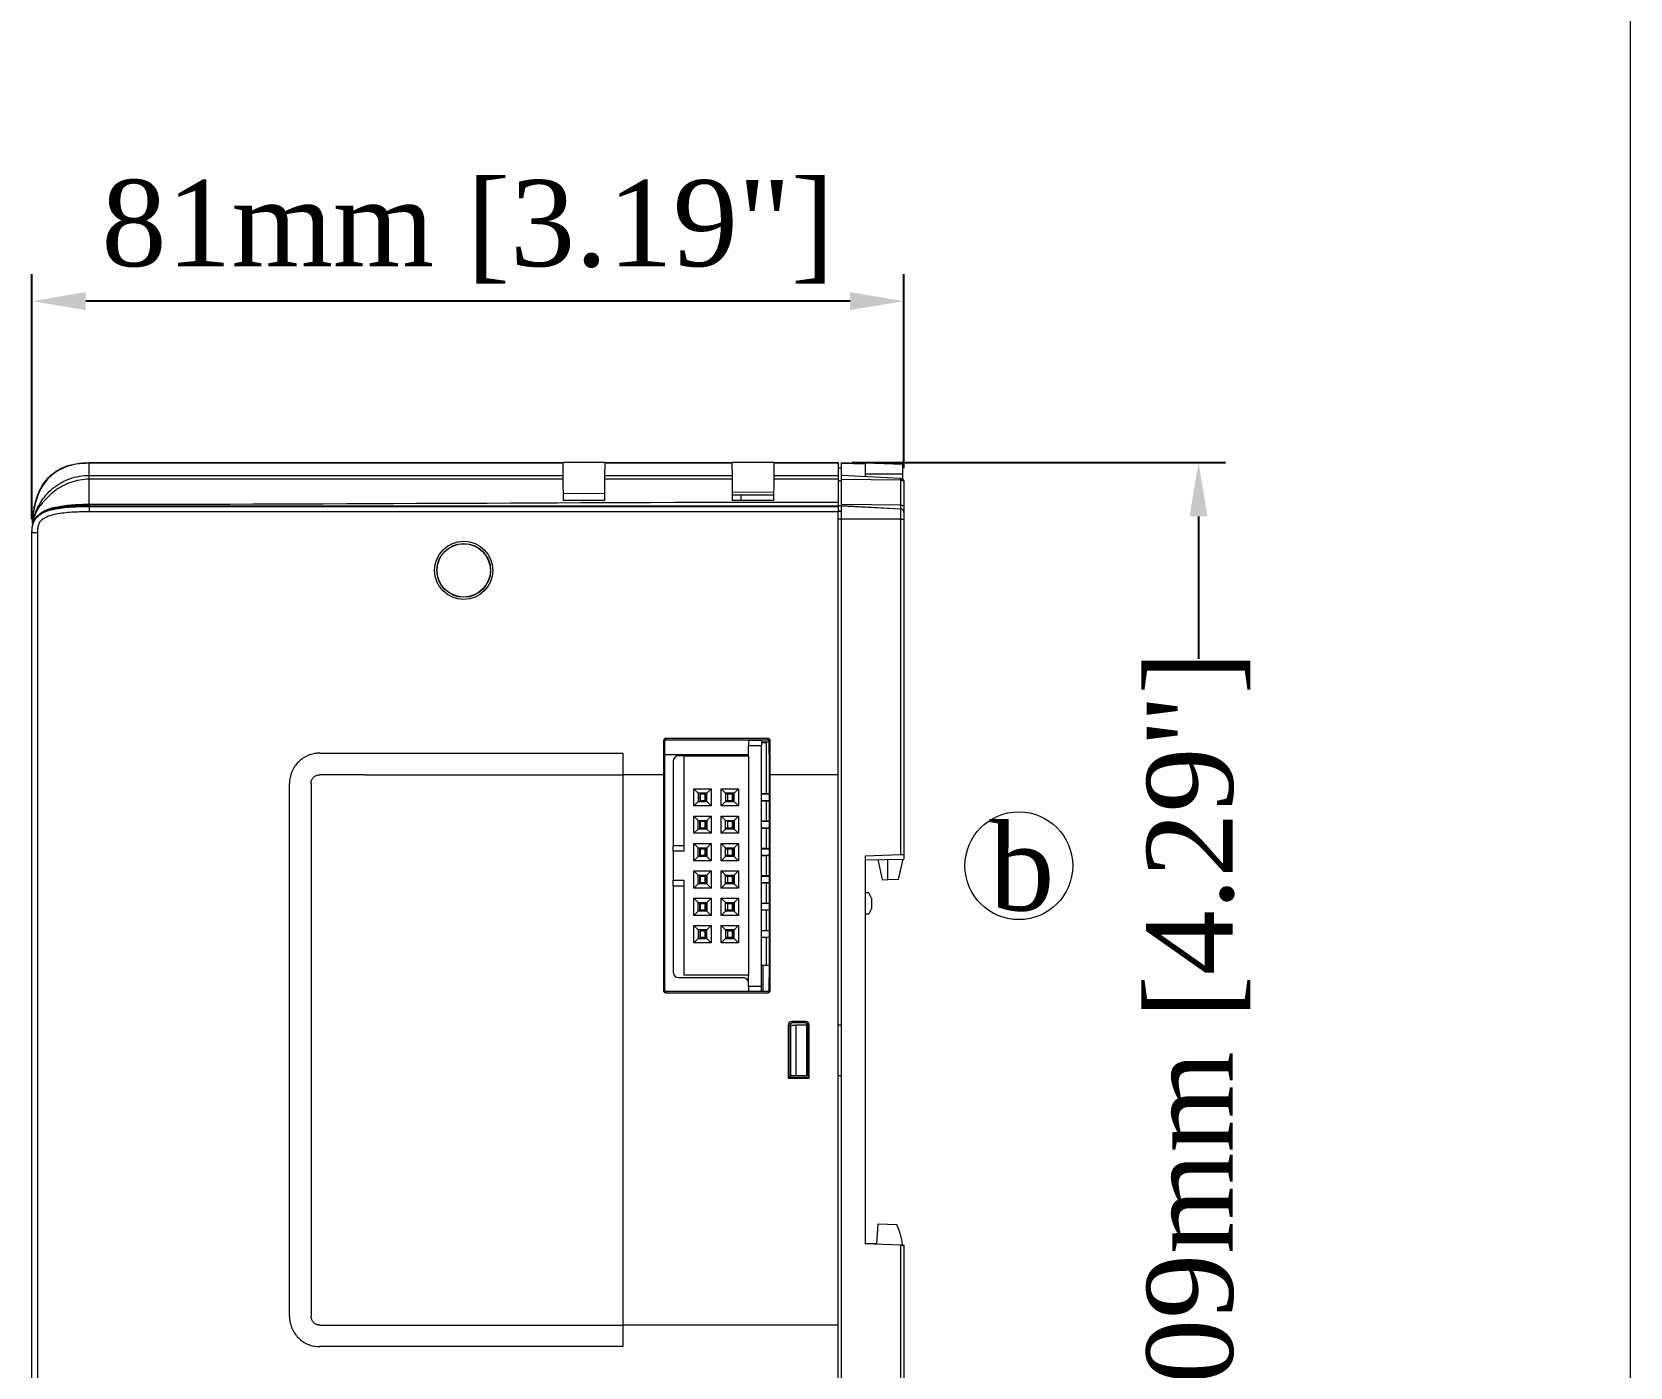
# Model space of a CAD drawing. Extents: x 222 to 1672, y 144 to 807.
# Drawn here: x 1523.9 to 1672.2, y 399.1 to 523 of the extents above; entities that cross this region are included whole.
import ezdxf

# ---------------------------------------------------------------- set-up
doc = ezdxf.new("R2010")
doc.units = 0
doc.header["$LTSCALE"] = 2
doc.header["$MEASUREMENT"] = 0
doc.layers.get('0').update_dxf_attribs({"linetype": 'CONTINUOUS'})
doc.layers.get('DEFPOINTS').update_dxf_attribs({"linetype": 'CONTINUOUS'})
doc.layers.add('DIM', color=7, linetype='CONTINUOUS')
doc.styles.get("Standard").update_dxf_attribs({"font": 'TIMES.TTF'})
doc.dimstyles.new('ISO-25', dxfattribs={"dimscale": 2, "dimtxt": 4, "dimasz": 2.5, "dimexe": 1.25, "dimexo": 0.625, "dimtad": 0, "dimdec": 4, "dimdsep": 46, "dimtxsty": 'Standard', "dimcen": 2.5, "dimadec": 0, "dimazin": 0, "dimtfac": 1, "dimtdec": 4, "dimtmove": 0, "dimatfit": 3, "dimfxl": 0, "dimtolj": 1, "dimtzin": 0, "dimarcsym": 0})

# ---------------------------------------------------------------- blocks, each defined once
blk = doc.blocks.new('*D162')
at = {"color": 0, "lineweight": -2}
for p, q in [((1523.85, 477.83), (1523.85, 500.56)), ((1604.77, 482.55), (1604.77, 500.56)), ((1599.77, 498.06), (1528.85, 498.06))]:
    blk.add_line(p, q, dxfattribs=at)
at = {"color": 0}
for points in [[(1528.85, 498.9), (1528.85, 497.23), (1523.85, 498.06)], [(1599.77, 497.23), (1599.77, 498.9), (1604.77, 498.06)]]:
    blk.add_solid(points, dxfattribs=at)
at = {"layer": 'DEFPOINTS', "color": 0}
for p in [(1523.85, 498.06), (1604.77, 481.3), (1523.85, 476.58)]:
    blk.add_point(p, dxfattribs=at)
at = {"color": 0, "lineweight": 5, "insert": (1564.31, 504.49), "char_height": 8, "attachment_point": 5}
blk.add_mtext('\\A1;81mm [3.19"]', dxfattribs=at)
blk = doc.blocks.new('*D163')
at = {"layer": 'DEFPOINTS', "color": 0}
for p in [(1598.67, 483.08), (1598.97, 374.07), (1632.11, 374.07)]:
    blk.add_point(p, dxfattribs=at)
at = {"layer": 'DIM', "color": 0, "lineweight": -2}
for p, q in [((1599.92, 483.08), (1634.61, 483.08)), ((1632.11, 478.08), (1632.11, 464.88)), ((1632.11, 379.07), (1632.11, 392.27)), ((1600.22, 374.07), (1634.61, 374.07))]:
    blk.add_line(p, q, dxfattribs=at)
at = {"layer": 'DIM', "color": 0}
for points in [[(1632.94, 478.08), (1631.27, 478.08), (1632.11, 483.08)], [(1631.27, 379.07), (1632.94, 379.07), (1632.11, 374.07)]]:
    blk.add_solid(points, dxfattribs=at)
at = {"layer": 'DIM', "color": 0, "lineweight": 5, "insert": (1632.11, 428.57), "char_height": 8, "attachment_point": 5, "rotation": 90}
blk.add_mtext('\\A1;109mm [4.29"]', dxfattribs=at)

msp = doc.modelspace()

# ---------------------------------------------------------------- linework, layer by layer
at = {"lineweight": 5}
msp.add_line((1672.15497, 806.80121), (1672.15497, 144.49055), dxfattribs=at)
at = {"linetype": 'Continuous', "lineweight": 5}
for p, q in [((1529.17033, 483.07686), (1573.13979, 483.07686)), ((1529.17033, 481.89507), (1529.17033, 483.02073)), ((1573.14028, 483.02073), (1529.17033, 483.02073)), ((1577.00087, 483.07686), (1573.13979, 483.07686)), ((1573.1501, 481.89507), (1573.14028, 483.02073)), ((1577.00038, 483.02073), (1576.99056, 481.89507)), ((1588.84028, 483.02073), (1577.00038, 483.02073)), ((1577.00087, 483.07686), (1588.83979, 483.07686)), ((1592.70087, 483.07686), (1588.83979, 483.07686)), ((1588.8501, 481.89507), (1588.84028, 483.02073)), ((1592.70038, 483.02073), (1592.69056, 481.89507)), ((1598.67033, 483.02073), (1592.70038, 483.02073)), ((1592.70087, 483.07686), (1598.67033, 483.07686)), ((1598.67033, 483.02073), (1598.67033, 481.89507)), ((1598.97033, 482.57255), (1598.67033, 482.56732)), ((1601.17033, 482.95202), (1598.97033, 483.06732)), ((1598.97033, 483.01118), (1598.97033, 483.06732)), ((1601.17033, 482.92825), (1598.97033, 483.01118)), ((1598.97033, 481.88552), (1598.97033, 483.01118)), ((1601.17033, 483.04373), (1604.67033, 482.9215)), ((1601.17033, 482.95202), (1601.17033, 483.04373)), ((1601.17033, 482.95202), (1601.17033, 482.92825)), ((1601.17033, 482.92825), (1601.17033, 481.77023)), ((1601.17033, 482.04373), (1604.67033, 482.04373)), ((1604.67033, 482.04373), (1604.67033, 482.9215)), ((1604.67033, 481.51554), (1604.67033, 482.04373)), ((1529.17033, 481.89507), (1573.1501, 481.89507)), ((1529.17033, 479.21528), (1529.17033, 481.53289)), ((1573.15326, 481.53289), (1529.17033, 481.53289)), ((1573.17033, 479.57686), (1573.15326, 481.53289)), ((1576.9874, 481.53289), (1576.97033, 479.57686)), ((1588.85326, 481.53289), (1576.9874, 481.53289)), ((1576.99056, 481.89507), (1588.8501, 481.89507)), ((1588.87033, 479.57686), (1588.85326, 481.53289)), ((1592.6874, 481.53289), (1592.67033, 479.57686)), ((1598.67033, 481.53289), (1592.6874, 481.53289)), ((1592.69056, 481.89507), (1598.67033, 481.89507)), ((1598.67033, 481.53289), (1598.67033, 479.42289)), ((1598.97033, 481.39076), (1598.67033, 481.38552)), ((1604.48603, 481.59646), (1598.97033, 481.88552)), ((1598.97033, 481.52334), (1598.97033, 481.88552)), ((1604.48603, 481.44366), (1598.97033, 481.52334)), ((1598.97033, 479.20574), (1598.97033, 481.52334)), ((1604.48603, 479.12606), (1604.48603, 481.44366)), ((1604.77033, 481.29687), (1604.77033, 479.04348)), ((1529.17033, 479.01298), (1529.17033, 479.0706)), ((1573.16475, 480.21678), (1576.97616, 480.24476)), ((1576.97033, 479.57686), (1573.17033, 479.57686)), ((1588.86374, 480.33203), (1592.67716, 480.36002)), ((1589.65212, 480.04966), (1588.86624, 480.04554)), ((1592.67033, 479.57686), (1588.87033, 479.57686)), ((1592.67459, 480.06549), (1589.65212, 480.04966)), ((1589.65212, 479.57686), (1589.65212, 480.04966)), ((1598.97033, 479.06936), (1598.67033, 479.06792)), ((1598.67033, 479.06118), (1598.67033, 479.01298)), ((1604.48603, 479.12606), (1598.97033, 479.20574)), ((1598.97033, 479.20574), (1598.97033, 479.06105)), ((1604.48603, 478.77227), (1598.97033, 479.06105)), ((1598.97033, 479.03266), (1598.97033, 479.06105)), ((1604.48603, 478.74387), (1598.97033, 479.03266)), ((1598.97033, 477.8338), (1598.97033, 479.03266)), ((1604.48603, 478.77227), (1604.48603, 479.12606)), ((1604.77033, 479.04348), (1604.77033, 478.47296)), ((1523.95861, 477.63575), (1523.95862, 477.63584)), ((1529.17033, 479.01298), (1598.67033, 479.01298)), ((1554.75212, 478.51345), (1529.17033, 478.51345)), ((1598.67033, 478.51345), (1554.75212, 478.51345)), ((1598.97033, 478.56676), (1598.67033, 478.56153)), ((1598.97033, 478.53837), (1598.67033, 478.53314)), ((1598.67033, 478.51345), (1598.67033, 478.53314)), ((1598.67033, 454.11345), (1598.67033, 478.51345)), ((1598.97033, 477.8338), (1598.67033, 477.8338)), ((1604.48603, 477.8338), (1598.97033, 477.8338)), ((1598.97033, 430.86733), (1598.97033, 477.8338)), ((1604.48603, 478.74387), (1604.48603, 478.77227)), ((1604.48603, 477.8338), (1604.48603, 478.74387)), ((1604.48603, 446.68311), (1604.48603, 477.8338)), ((1604.48603, 477.8338), (1604.77033, 477.8338)), ((1604.77033, 478.47296), (1604.77033, 478.44456)), ((1604.77033, 478.44456), (1604.77033, 477.8338)), ((1604.77033, 477.8338), (1604.77033, 446.69304)), ((1524.35212, 476.57686), (1523.85212, 476.57686)), ((1523.85212, 380.57686), (1523.85212, 476.57686)), ((1523.91703, 477.27747), (1523.91703, 477.27749)), ((1524.35212, 476.57686), (1524.35212, 380.57686)), ((1582.47033, 457.27686), (1582.47033, 454.11345)), ((1582.59717, 457.27686), (1582.47033, 457.27686)), ((1582.59717, 434.07686), (1582.59717, 457.27686)), ((1592.17033, 457.47686), (1582.67033, 457.47686)), ((1582.67033, 457.35004), (1582.67033, 457.47686)), ((1582.67033, 457.35004), (1592.17033, 457.35265)), ((1590.35212, 457.30684), (1590.35212, 457.35215)), ((1590.35212, 457.30684), (1591.55212, 457.30684)), ((1590.35212, 457.30684), (1590.35212, 456.80684)), ((1591.55212, 456.80684), (1590.35212, 456.80684)), ((1590.35212, 455.82684), (1590.35212, 456.80684)), ((1591.55212, 457.30684), (1591.55212, 457.35248)), ((1591.55212, 457.30684), (1591.55212, 456.80684)), ((1592.24614, 457.13684), (1591.55212, 457.13684)), ((1591.55212, 457.09684), (1591.97212, 457.09684)), ((1591.55212, 434.48684), (1591.55212, 456.80684)), ((1591.97212, 457.09684), (1591.97212, 452.33684)), ((1592.17033, 457.35265), (1592.17033, 457.47686)), ((1592.24614, 457.27686), (1592.24614, 456.17686)), ((1592.24614, 457.27686), (1592.37033, 457.27686)), ((1592.37033, 454.11345), (1592.37033, 457.27686)), ((1550.55212, 456.11345), (1554.75212, 456.11345)), ((1554.75212, 456.11345), (1578.67033, 456.11345)), ((1578.67033, 456.11345), (1578.67033, 454.11345)), ((1582.59717, 455.97684), (1590.35212, 455.97684)), ((1583.35212, 455.36684), (1583.35212, 447.51684)), ((1589.85212, 455.86684), (1583.85212, 455.86684)), ((1584.35212, 455.82684), (1584.35212, 447.01684)), ((1590.35212, 455.82684), (1584.35212, 455.82684)), ((1590.35212, 455.82684), (1590.35212, 435.50684)), ((1592.26189, 456.17686), (1592.24614, 456.17686)), ((1592.3038, 435.97649), (1592.3038, 455.37723)), ((1554.75212, 454.11345), (1550.55212, 454.11345)), ((1582.47033, 454.11345), (1578.67033, 454.11345)), ((1578.67033, 454.11345), (1578.67033, 403.04027)), ((1582.47033, 454.11345), (1582.47033, 434.07686)), ((1598.67033, 454.11345), (1592.37033, 454.11345)), ((1592.37033, 434.07686), (1592.37033, 454.11345)), ((1598.67033, 403.04027), (1598.67033, 454.11345)), ((1547.75212, 403.84027), (1547.75212, 453.31345)), ((1549.75212, 453.31345), (1549.75212, 403.84027)), ((1585.28212, 452.81684), (1586.88212, 452.81684)), ((1585.28212, 451.21684), (1585.28212, 452.81684)), ((1585.68212, 452.41684), (1585.28212, 452.81684)), ((1585.68212, 452.41684), (1585.68212, 451.61684)), ((1586.48212, 452.41684), (1585.68212, 452.41684)), ((1585.83212, 452.33684), (1585.83212, 451.69684)), ((1585.83212, 452.33684), (1586.48212, 452.33684)), ((1585.88212, 452.33184), (1586.28212, 452.33184)), ((1585.88212, 451.70184), (1585.88212, 452.33184)), ((1586.28212, 452.33184), (1586.28212, 451.70184)), ((1586.28212, 452.33184), (1586.38212, 452.33184)), ((1586.38212, 452.33184), (1586.38212, 451.70184)), ((1586.48212, 452.33184), (1586.38212, 452.33184)), ((1586.48212, 452.41684), (1586.88212, 452.81684)), ((1586.48212, 451.61684), (1586.48212, 452.41684)), ((1586.88212, 452.81684), (1586.88212, 451.21684)), ((1587.82212, 452.81684), (1589.42212, 452.81684)), ((1587.82212, 451.21684), (1587.82212, 452.81684)), ((1588.22212, 452.41684), (1587.82212, 452.81684)), ((1588.22212, 452.41684), (1588.22212, 451.61684)), ((1589.02212, 452.41684), (1588.22212, 452.41684)), ((1589.02212, 452.33684), (1588.22212, 452.33684)), ((1588.42212, 452.33184), (1588.22212, 452.33184)), ((1588.42212, 452.33184), (1588.82212, 452.33184)), ((1588.42212, 451.70184), (1588.42212, 452.33184)), ((1588.82212, 452.33184), (1588.82212, 451.70184)), ((1588.82212, 452.33184), (1588.92212, 452.33184)), ((1588.92212, 452.33184), (1588.92212, 451.70184)), ((1588.92212, 452.33184), (1589.02212, 452.33184)), ((1589.02212, 452.41684), (1589.42212, 452.81684)), ((1589.02212, 451.61684), (1589.02212, 452.41684)), ((1589.42212, 452.81684), (1589.42212, 451.21684)), ((1592.3038, 452.33684), (1591.55212, 452.33684)), ((1591.55212, 452.33184), (1592.3038, 452.33184)), ((1585.28212, 451.21684), (1585.68212, 451.61684)), ((1586.88212, 451.21684), (1585.28212, 451.21684)), ((1585.68212, 451.61684), (1586.48212, 451.61684)), ((1586.48212, 451.69684), (1585.83212, 451.69684)), ((1586.28212, 451.70184), (1585.88212, 451.70184)), ((1586.38212, 451.70184), (1586.28212, 451.70184)), ((1586.48212, 451.70184), (1586.38212, 451.70184)), ((1586.88212, 451.21684), (1586.48212, 451.61684)), ((1587.82212, 451.21684), (1588.22212, 451.61684)), ((1589.42212, 451.21684), (1587.82212, 451.21684)), ((1588.42212, 451.70184), (1588.22212, 451.70184)), ((1589.02212, 451.69684), (1588.22212, 451.69684)), ((1588.22212, 451.61684), (1589.02212, 451.61684)), ((1588.82212, 451.70184), (1588.42212, 451.70184)), ((1588.92212, 451.70184), (1588.82212, 451.70184)), ((1588.92212, 451.70184), (1589.02212, 451.70184)), ((1589.42212, 451.21684), (1589.02212, 451.61684)), ((1591.55212, 451.70184), (1592.3038, 451.70184)), ((1592.3038, 451.69684), (1591.55212, 451.69684)), ((1591.97212, 451.69684), (1591.97212, 449.79684)), ((1585.28212, 450.27684), (1586.88212, 450.27684)), ((1585.28212, 448.67684), (1585.28212, 450.27684)), ((1585.28212, 450.27684), (1585.68212, 449.87684)), ((1585.68212, 449.87684), (1586.48212, 449.87684)), ((1585.68212, 449.07684), (1585.68212, 449.87684)), ((1585.82212, 449.80684), (1586.48212, 449.80684)), ((1585.82212, 449.14684), (1585.82212, 449.80684)), ((1585.83212, 449.79684), (1585.83212, 449.15684)), ((1585.83212, 449.79684), (1586.48212, 449.79684)), ((1585.88212, 449.16184), (1585.88212, 449.79184)), ((1585.88212, 449.79184), (1586.28212, 449.79184)), ((1586.28212, 449.79184), (1586.28212, 449.16184)), ((1586.28212, 449.79184), (1586.38212, 449.79184)), ((1586.38212, 449.79184), (1586.38212, 449.16184)), ((1586.48212, 449.79184), (1586.38212, 449.79184)), ((1586.48212, 449.87684), (1586.88212, 450.27684)), ((1586.48212, 449.87684), (1586.48212, 449.07684)), ((1586.88212, 450.27684), (1586.88212, 448.67684)), ((1587.82212, 450.27684), (1589.42212, 450.27684)), ((1587.82212, 448.67684), (1587.82212, 450.27684)), ((1587.82212, 450.27684), (1588.22212, 449.87684)), ((1588.22212, 449.87684), (1589.02212, 449.87684)), ((1588.22212, 449.07684), (1588.22212, 449.87684)), ((1589.02212, 449.79684), (1588.22212, 449.79684)), ((1588.42212, 449.79184), (1588.22212, 449.79184)), ((1588.36212, 449.80684), (1589.02212, 449.80684)), ((1588.36212, 449.79684), (1588.36212, 449.80684)), ((1588.42212, 449.79184), (1588.82212, 449.79184)), ((1588.42212, 449.16184), (1588.42212, 449.79184)), ((1588.82212, 449.79184), (1588.82212, 449.16184)), ((1588.82212, 449.79184), (1588.92212, 449.79184)), ((1588.92212, 449.79184), (1588.92212, 449.16184)), ((1588.92212, 449.79184), (1589.02212, 449.79184)), ((1589.02212, 449.87684), (1589.42212, 450.27684)), ((1589.02212, 449.87684), (1589.02212, 449.07684)), ((1589.42212, 450.27684), (1589.42212, 448.67684)), ((1592.3038, 449.79684), (1591.55212, 449.79684)), ((1591.55212, 449.79184), (1592.3038, 449.79184)), ((1585.28212, 448.67684), (1585.68212, 449.07684)), ((1586.88212, 448.67684), (1585.28212, 448.67684)), ((1586.48212, 449.07684), (1585.68212, 449.07684)), ((1586.48212, 449.14684), (1585.82212, 449.14684)), ((1586.48212, 449.15684), (1585.83212, 449.15684)), ((1586.28212, 449.16184), (1585.88212, 449.16184)), ((1586.38212, 449.16184), (1586.28212, 449.16184)), ((1586.48212, 449.16184), (1586.38212, 449.16184)), ((1586.88212, 448.67684), (1586.48212, 449.07684)), ((1587.82212, 448.67684), (1588.22212, 449.07684)), ((1589.42212, 448.67684), (1587.82212, 448.67684)), ((1588.42212, 449.16184), (1588.22212, 449.16184)), ((1589.02212, 449.15684), (1588.22212, 449.15684)), ((1589.02212, 449.07684), (1588.22212, 449.07684)), ((1588.36212, 449.14684), (1588.36212, 449.15684)), ((1589.02212, 449.14684), (1588.36212, 449.14684)), ((1588.82212, 449.16184), (1588.42212, 449.16184)), ((1588.92212, 449.16184), (1588.82212, 449.16184)), ((1588.92212, 449.16184), (1589.02212, 449.16184)), ((1589.42212, 448.67684), (1589.02212, 449.07684)), ((1591.55212, 449.16184), (1592.3038, 449.16184)), ((1592.3038, 449.15684), (1591.55212, 449.15684)), ((1591.97212, 449.15684), (1591.97212, 447.25684)), ((1583.35212, 447.01684), (1583.35212, 447.51684)), ((1584.35212, 447.51684), (1583.35212, 447.51684)), ((1583.35212, 447.01684), (1583.35212, 444.31684)), ((1584.35212, 447.01684), (1583.35212, 447.01684)), ((1585.28212, 447.73684), (1586.88212, 447.73684)), ((1585.28212, 446.13684), (1585.28212, 447.73684)), ((1585.28212, 447.73684), (1585.68212, 447.33684)), ((1585.28212, 446.13684), (1585.68212, 446.53684)), ((1585.68212, 446.53684), (1585.68212, 447.33684)), ((1585.68212, 447.33684), (1586.48212, 447.33684)), ((1586.48212, 446.53684), (1585.68212, 446.53684)), ((1585.82212, 447.26684), (1586.48212, 447.26684)), ((1585.82212, 446.60684), (1585.82212, 447.26684)), ((1586.48212, 446.60684), (1585.82212, 446.60684)), ((1585.83212, 447.25684), (1585.83212, 446.61684)), ((1585.83212, 447.25684), (1586.48212, 447.25684)), ((1586.48212, 446.61684), (1585.83212, 446.61684)), ((1585.88212, 446.62184), (1585.88212, 447.25184)), ((1585.88212, 447.25184), (1586.28212, 447.25184)), ((1586.28212, 446.62184), (1585.88212, 446.62184)), ((1586.28212, 447.25184), (1586.28212, 446.62184)), ((1586.28212, 447.25184), (1586.38212, 447.25184)), ((1586.38212, 446.62184), (1586.28212, 446.62184)), ((1586.38212, 447.25184), (1586.38212, 446.62184)), ((1586.38212, 447.25184), (1586.48212, 447.25184)), ((1586.38212, 446.62184), (1586.48212, 446.62184)), ((1586.48212, 447.33684), (1586.88212, 447.73684)), ((1586.48212, 447.33684), (1586.48212, 446.53684)), ((1586.88212, 446.13684), (1586.48212, 446.53684)), ((1586.88212, 447.73684), (1586.88212, 446.13684)), ((1587.82212, 447.73684), (1589.42212, 447.73684)), ((1587.82212, 446.13684), (1587.82212, 447.73684)), ((1587.82212, 447.73684), (1588.22212, 447.33684)), ((1587.82212, 446.13684), (1588.22212, 446.53684)), ((1588.22212, 447.33684), (1589.02212, 447.33684)), ((1588.22212, 446.53684), (1588.22212, 447.33684)), ((1589.02212, 447.25684), (1588.22212, 447.25684)), ((1588.22212, 447.25184), (1588.42212, 447.25184)), ((1588.22212, 446.62184), (1588.42212, 446.62184)), ((1589.02212, 446.61684), (1588.22212, 446.61684)), ((1589.02212, 446.53684), (1588.22212, 446.53684)), ((1588.36212, 447.26684), (1589.02212, 447.26684)), ((1588.36212, 447.25684), (1588.36212, 447.26684)), ((1588.36212, 446.60684), (1588.36212, 446.61684)), ((1589.02212, 446.60684), (1588.36212, 446.60684)), ((1588.42212, 446.62184), (1588.42212, 447.25184)), ((1588.42212, 447.25184), (1588.82212, 447.25184)), ((1588.82212, 446.62184), (1588.42212, 446.62184)), ((1588.82212, 447.25184), (1588.82212, 446.62184)), ((1588.82212, 447.25184), (1588.92212, 447.25184)), ((1588.92212, 446.62184), (1588.82212, 446.62184)), ((1588.92212, 447.25184), (1588.92212, 446.62184)), ((1588.92212, 447.25184), (1589.02212, 447.25184)), ((1588.92212, 446.62184), (1589.02212, 446.62184)), ((1589.02212, 447.33684), (1589.42212, 447.73684)), ((1589.02212, 447.33684), (1589.02212, 446.53684)), ((1589.42212, 446.13684), (1589.02212, 446.53684)), ((1589.42212, 447.73684), (1589.42212, 446.13684)), ((1592.3038, 447.25684), (1591.55212, 447.25684)), ((1591.55212, 447.25184), (1592.3038, 447.25184)), ((1591.55212, 446.62184), (1592.3038, 446.62184)), ((1592.3038, 446.61684), (1591.55212, 446.61684)), ((1591.97212, 446.61684), (1591.97212, 444.71684)), ((1604.48603, 446.68311), (1601.17033, 446.56732)), ((1601.17033, 446.56732), (1601.17033, 410.56733)), ((1604.77033, 446.69304), (1604.77033, 446.29304)), ((1586.88212, 446.13684), (1585.28212, 446.13684)), ((1585.28212, 445.19684), (1586.88212, 445.19684)), ((1585.28212, 443.59684), (1585.28212, 445.19684)), ((1585.28212, 445.19684), (1585.68212, 444.79684)), ((1586.48212, 444.79684), (1586.88212, 445.19684)), ((1586.88212, 445.19684), (1586.88212, 443.59684)), ((1589.42212, 446.13684), (1587.82212, 446.13684)), ((1587.82212, 445.19684), (1589.42212, 445.19684)), ((1587.82212, 443.59684), (1587.82212, 445.19684)), ((1587.82212, 445.19684), (1588.22212, 444.79684)), ((1589.02212, 444.79684), (1589.42212, 445.19684)), ((1589.42212, 445.19684), (1589.42212, 443.59684)), ((1601.17033, 446.2302), (1604.77033, 446.29304)), ((1602.3423, 446.25066), (1602.76633, 444.38492)), ((1603.27033, 444.36732), (1603.27033, 446.26686)), ((1604.27833, 444.40252), (1604.70774, 446.29195)), ((1583.35212, 444.31684), (1584.35212, 444.31684)), ((1583.35212, 443.81684), (1583.35212, 444.31684)), ((1583.35212, 443.81684), (1583.35212, 435.78684)), ((1583.35212, 443.81684), (1584.35212, 443.81684)), ((1584.35212, 444.31684), (1584.35212, 435.50684)), ((1585.28212, 443.59684), (1585.68212, 443.99684)), ((1586.88212, 443.59684), (1585.28212, 443.59684)), ((1585.68212, 443.99684), (1585.68212, 444.79684)), ((1585.68212, 444.79684), (1586.48212, 444.79684)), ((1586.48212, 443.99684), (1585.68212, 443.99684)), ((1585.82212, 444.72684), (1586.48212, 444.72684)), ((1585.82212, 444.06684), (1585.82212, 444.72684)), ((1586.48212, 444.06684), (1585.82212, 444.06684)), ((1585.83212, 444.71684), (1585.83212, 444.07684)), ((1585.83212, 444.71684), (1586.48212, 444.71684)), ((1586.48212, 444.07684), (1585.83212, 444.07684)), ((1585.88212, 444.08184), (1585.88212, 444.71184)), ((1585.88212, 444.71184), (1586.28212, 444.71184)), ((1586.28212, 444.08184), (1585.88212, 444.08184)), ((1586.28212, 444.71184), (1586.28212, 444.08184)), ((1586.28212, 444.71184), (1586.38212, 444.71184)), ((1586.38212, 444.08184), (1586.28212, 444.08184)), ((1586.38212, 444.71184), (1586.38212, 444.08184)), ((1586.38212, 444.71184), (1586.48212, 444.71184)), ((1586.38212, 444.08184), (1586.48212, 444.08184)), ((1586.48212, 444.79684), (1586.48212, 443.99684)), ((1586.88212, 443.59684), (1586.48212, 443.99684)), ((1587.82212, 443.59684), (1588.22212, 443.99684)), ((1589.42212, 443.59684), (1587.82212, 443.59684)), ((1588.22212, 443.99684), (1588.22212, 444.79684)), ((1588.22212, 444.79684), (1589.02212, 444.79684)), ((1589.02212, 444.71684), (1588.22212, 444.71684)), ((1588.22212, 444.71184), (1588.42212, 444.71184)), ((1588.22212, 444.08184), (1588.42212, 444.08184)), ((1589.02212, 444.07684), (1588.22212, 444.07684)), ((1589.02212, 443.99684), (1588.22212, 443.99684)), ((1588.36212, 444.72684), (1589.02212, 444.72684)), ((1588.36212, 444.71684), (1588.36212, 444.72684)), ((1588.36212, 444.06684), (1588.36212, 444.07684)), ((1589.02212, 444.06684), (1588.36212, 444.06684)), ((1588.42212, 444.08184), (1588.42212, 444.71184)), ((1588.42212, 444.71184), (1588.82212, 444.71184)), ((1588.82212, 444.08184), (1588.42212, 444.08184)), ((1588.82212, 444.71184), (1588.82212, 444.08184)), ((1588.82212, 444.71184), (1588.92212, 444.71184)), ((1588.92212, 444.08184), (1588.82212, 444.08184)), ((1588.92212, 444.71184), (1588.92212, 444.08184)), ((1588.92212, 444.71184), (1589.02212, 444.71184)), ((1588.92212, 444.08184), (1589.02212, 444.08184)), ((1589.02212, 444.79684), (1589.02212, 443.99684)), ((1589.42212, 443.59684), (1589.02212, 443.99684)), ((1592.3038, 444.71684), (1591.55212, 444.71684)), ((1591.55212, 444.71184), (1592.3038, 444.71184)), ((1591.55212, 444.08184), (1592.3038, 444.08184)), ((1592.3038, 444.07684), (1591.55212, 444.07684)), ((1591.97212, 444.07684), (1591.97212, 442.17684)), ((1602.76633, 444.38492), (1603.27033, 444.36732)), ((1604.27833, 444.40252), (1603.27033, 444.36732)), ((1585.28212, 442.65684), (1586.88212, 442.65684)), ((1585.28212, 441.05684), (1585.28212, 442.65684)), ((1585.28212, 442.65684), (1585.68212, 442.25684)), ((1585.68212, 442.25684), (1586.48212, 442.25684)), ((1585.68212, 441.45684), (1585.68212, 442.25684)), ((1585.82212, 442.18684), (1586.48212, 442.18684)), ((1585.82212, 441.52684), (1585.82212, 442.18684)), ((1585.83212, 442.17684), (1585.83212, 441.53684)), ((1585.83212, 442.17684), (1586.48212, 442.17684)), ((1585.88212, 442.17184), (1586.28212, 442.17184)), ((1585.88212, 441.54184), (1585.88212, 442.17184)), ((1586.28212, 442.17184), (1586.28212, 441.54184)), ((1586.28212, 442.17184), (1586.38212, 442.17184)), ((1586.38212, 442.17184), (1586.38212, 441.54184)), ((1586.48212, 442.17184), (1586.38212, 442.17184)), ((1586.48212, 442.25684), (1586.88212, 442.65684)), ((1586.48212, 442.25684), (1586.48212, 441.45684)), ((1586.88212, 442.65684), (1586.88212, 441.05684)), ((1587.82212, 442.65684), (1589.42212, 442.65684)), ((1587.82212, 441.05684), (1587.82212, 442.65684)), ((1587.82212, 442.65684), (1588.22212, 442.25684)), ((1588.22212, 442.25684), (1589.02212, 442.25684)), ((1588.22212, 441.45684), (1588.22212, 442.25684)), ((1589.02212, 442.17684), (1588.22212, 442.17684)), ((1588.42212, 442.17184), (1588.22212, 442.17184)), ((1588.36212, 442.18684), (1589.02212, 442.18684)), ((1588.36212, 442.17684), (1588.36212, 442.18684)), ((1588.42212, 442.17184), (1588.82212, 442.17184)), ((1588.42212, 441.54184), (1588.42212, 442.17184)), ((1588.82212, 442.17184), (1588.82212, 441.54184)), ((1588.82212, 442.17184), (1588.92212, 442.17184)), ((1588.92212, 442.17184), (1588.92212, 441.54184)), ((1589.02212, 442.17184), (1588.92212, 442.17184)), ((1589.02212, 442.25684), (1589.42212, 442.65684)), ((1589.02212, 442.25684), (1589.02212, 441.45684)), ((1589.42212, 442.65684), (1589.42212, 441.05684)), ((1592.3038, 442.17684), (1591.55212, 442.17684)), ((1592.3038, 442.17184), (1591.55212, 442.17184)), ((1601.52655, 443.15489), (1601.17033, 443.16733)), ((1601.77033, 442.66733), (1601.52655, 443.15489)), ((1601.77033, 442.66733), (1601.77033, 441.66733)), ((1585.28212, 441.05684), (1585.68212, 441.45684)), ((1586.88212, 441.05684), (1585.28212, 441.05684)), ((1586.48212, 441.45684), (1585.68212, 441.45684)), ((1586.48212, 441.52684), (1585.82212, 441.52684)), ((1586.48212, 441.53684), (1585.83212, 441.53684)), ((1586.28212, 441.54184), (1585.88212, 441.54184)), ((1586.38212, 441.54184), (1586.28212, 441.54184)), ((1586.48212, 441.54184), (1586.38212, 441.54184)), ((1586.88212, 441.05684), (1586.48212, 441.45684)), ((1587.82212, 441.05684), (1588.22212, 441.45684)), ((1589.42212, 441.05684), (1587.82212, 441.05684)), ((1588.42212, 441.54184), (1588.22212, 441.54184)), ((1589.02212, 441.53684), (1588.22212, 441.53684)), ((1589.02212, 441.45684), (1588.22212, 441.45684)), ((1588.36212, 441.52684), (1588.36212, 441.53684)), ((1589.02212, 441.52684), (1588.36212, 441.52684)), ((1588.82212, 441.54184), (1588.42212, 441.54184)), ((1588.92212, 441.54184), (1588.82212, 441.54184)), ((1589.02212, 441.54184), (1588.92212, 441.54184)), ((1589.42212, 441.05684), (1589.02212, 441.45684)), ((1592.3038, 441.54184), (1591.55212, 441.54184)), ((1592.3038, 441.53684), (1591.55212, 441.53684)), ((1591.97212, 441.53684), (1591.97212, 439.63684)), ((1601.52655, 441.17976), (1601.17033, 441.16733)), ((1601.52655, 441.17976), (1601.77033, 441.66733)), ((1585.28212, 440.11684), (1586.88212, 440.11684)), ((1585.28212, 438.51684), (1585.28212, 440.11684)), ((1585.68212, 439.71684), (1585.28212, 440.11684)), ((1586.48212, 439.71684), (1585.68212, 439.71684)), ((1585.68212, 439.71684), (1585.68212, 438.91684)), ((1585.83212, 439.63684), (1585.83212, 438.99684)), ((1585.83212, 439.63684), (1586.48212, 439.63684)), ((1586.48212, 438.99684), (1585.83212, 438.99684)), ((1585.88212, 439.63184), (1586.28212, 439.63184)), ((1585.88212, 439.00184), (1585.88212, 439.63184)), ((1586.28212, 439.00184), (1585.88212, 439.00184)), ((1586.28212, 439.63184), (1586.28212, 439.00184)), ((1586.28212, 439.63184), (1586.38212, 439.63184)), ((1586.38212, 439.00184), (1586.28212, 439.00184)), ((1586.38212, 439.63184), (1586.38212, 439.00184)), ((1586.48212, 439.63184), (1586.38212, 439.63184)), ((1586.48212, 439.00184), (1586.38212, 439.00184)), ((1586.48212, 439.71684), (1586.88212, 440.11684)), ((1586.48212, 438.91684), (1586.48212, 439.71684)), ((1586.88212, 440.11684), (1586.88212, 438.51684)), ((1587.82212, 440.11684), (1589.42212, 440.11684)), ((1587.82212, 438.51684), (1587.82212, 440.11684)), ((1588.22212, 439.71684), (1587.82212, 440.11684)), ((1588.22212, 439.71684), (1588.22212, 438.91684)), ((1589.02212, 439.71684), (1588.22212, 439.71684)), ((1589.02212, 439.63684), (1588.22212, 439.63684)), ((1588.42212, 439.63184), (1588.22212, 439.63184)), ((1588.42212, 439.00184), (1588.22212, 439.00184)), ((1589.02212, 438.99684), (1588.22212, 438.99684)), ((1588.42212, 439.63184), (1588.82212, 439.63184)), ((1588.42212, 439.00184), (1588.42212, 439.63184)), ((1588.82212, 439.00184), (1588.42212, 439.00184)), ((1588.82212, 439.63184), (1588.82212, 439.00184)), ((1588.82212, 439.63184), (1588.92212, 439.63184)), ((1588.92212, 439.00184), (1588.82212, 439.00184)), ((1588.92212, 439.63184), (1588.92212, 439.00184)), ((1589.02212, 439.63184), (1588.92212, 439.63184)), ((1589.02212, 439.00184), (1588.92212, 439.00184)), ((1589.02212, 439.71684), (1589.42212, 440.11684)), ((1589.02212, 438.91684), (1589.02212, 439.71684)), ((1589.42212, 440.11684), (1589.42212, 438.51684)), ((1592.3038, 439.63684), (1591.55212, 439.63684)), ((1592.3038, 439.63184), (1591.55212, 439.63184)), ((1592.3038, 439.00184), (1591.55212, 439.00184)), ((1592.3038, 438.99684), (1591.55212, 438.99684)), ((1591.97212, 438.99684), (1591.97212, 436.42675)), ((1585.28212, 438.51684), (1585.68212, 438.91684)), ((1586.88212, 438.51684), (1585.28212, 438.51684)), ((1585.68212, 438.91684), (1586.48212, 438.91684)), ((1586.88212, 438.51684), (1586.48212, 438.91684)), ((1587.82212, 438.51684), (1588.22212, 438.91684)), ((1589.42212, 438.51684), (1587.82212, 438.51684)), ((1588.22212, 438.91684), (1589.02212, 438.91684)), ((1589.42212, 438.51684), (1589.02212, 438.91684)), ((1591.55212, 434.00125), (1591.55212, 436.42675)), ((1591.55212, 436.42675), (1591.70212, 436.42675)), ((1591.70212, 436.42675), (1592.3038, 436.42675)), ((1591.70212, 434.0012), (1591.70212, 436.42675)), ((1583.85212, 435.28684), (1589.85212, 435.28684)), ((1590.35212, 435.50684), (1584.35212, 435.50684)), ((1590.35212, 434.48684), (1590.35212, 435.50684)), ((1592.24614, 435.17686), (1592.26189, 435.17686)), ((1592.24614, 435.17686), (1592.24614, 434.07686)), ((1582.59717, 434.07686), (1582.47033, 434.07686)), ((1582.67033, 434.00368), (1582.67033, 433.87686)), ((1592.17033, 434.00108), (1582.67033, 434.00368)), ((1582.67033, 433.87686), (1592.17033, 433.87686)), ((1590.35212, 434.48684), (1591.55212, 434.48684)), ((1590.35212, 434.48684), (1590.35212, 434.00157)), ((1592.17033, 434.00108), (1592.17033, 433.87686)), ((1592.24614, 434.07686), (1592.37033, 434.07686)), ((1594.03427, 430.90097), (1594.03427, 425.95316)), ((1594.17033, 430.77727), (1594.03427, 430.90097)), ((1594.17033, 430.77727), (1594.17033, 426.07686)), ((1594.27033, 426.16733), (1594.27033, 430.86733)), ((1594.27033, 430.86733), (1594.72675, 430.86733)), ((1595.68168, 431.20011), (1594.33395, 431.20048)), ((1594.33395, 431.20048), (1594.46991, 431.07686)), ((1595.57075, 431.07686), (1594.46991, 431.07686)), ((1594.72675, 430.86733), (1594.72675, 426.16733)), ((1595.77033, 430.86733), (1594.72675, 430.86733)), ((1595.57075, 431.07686), (1595.68168, 431.20011)), ((1595.77033, 426.16733), (1595.77033, 430.86733)), ((1595.77033, 430.86733), (1595.8565, 430.86733)), ((1595.98119, 430.90044), (1595.87033, 430.77727)), ((1595.87033, 426.1622), (1595.87033, 430.77727)), ((1595.98119, 425.9537), (1595.98119, 430.90044)), ((1598.97033, 430.86733), (1598.67033, 430.86733)), ((1598.97033, 386.16733), (1598.97033, 430.86733)), ((1594.17033, 426.07686), (1594.03427, 425.95316)), ((1594.03427, 425.95316), (1595.98119, 425.9537)), ((1594.17033, 426.07686), (1594.17033, 426.01732)), ((1595.92392, 426.01732), (1594.17033, 426.01732)), ((1594.72675, 426.16733), (1594.27033, 426.16733)), ((1595.77033, 426.16733), (1594.72675, 426.16733)), ((1595.87033, 426.16733), (1595.77033, 426.16733)), ((1595.87033, 426.1622), (1595.92392, 426.16248)), ((1595.92392, 426.16248), (1595.92392, 426.01732)), ((1595.92392, 426.01732), (1595.98119, 425.9537)), ((1598.97033, 426.16733), (1598.67033, 426.16733)), ((1602.24457, 410.59132), (1602.3672, 412.43077)), ((1602.3672, 412.43077), (1604.11706, 412.36966)), ((1602.24457, 410.59132), (1601.17033, 410.57257)), ((1604.48603, 410.45154), (1601.17033, 410.56733)), ((1604.48603, 379.30085), (1604.48603, 410.45154)), ((1604.77033, 410.44161), (1604.77033, 379.30085)), ((1550.55212, 403.04027), (1554.75212, 403.04027)), ((1578.67033, 403.04027), (1578.67033, 401.04027)), ((1598.67033, 403.04027), (1578.67033, 403.04027)), ((1598.67033, 378.64027), (1598.67033, 403.04027)), ((1554.75212, 401.04027), (1550.55212, 401.04027)), ((1578.67033, 401.04027), (1554.75212, 401.04027))]:
    msp.add_line(p, q, dxfattribs=at)
at = {"linetype": 'Continuous', "lineweight": 5, "flags": 128}
for points in [[(1604.48603, 479.12606), (1604.54227, 479.12376), (1604.59593, 479.11858), (1604.64507, 479.1107), (1604.68794, 479.1004), (1604.723, 479.08806), (1604.74897, 479.07412), (1604.76494, 479.05908), (1604.77033, 479.04348)], [(1604.77033, 446.69304), (1604.76494, 446.69285), (1604.74897, 446.69229), (1604.723, 446.69139), (1604.68794, 446.69016), (1604.64507, 446.68867), (1604.59593, 446.68695), (1604.54227, 446.68508), (1604.48603, 446.68311)], [(1604.48603, 410.45154), (1604.54227, 410.44958), (1604.59593, 410.4477), (1604.64507, 410.44598), (1604.68794, 410.44449), (1604.723, 410.44326), (1604.74897, 410.44236), (1604.76494, 410.4418), (1604.77033, 410.44161)]]:
    msp.add_lwpolyline(points, dxfattribs=at)
at = {"linetype": 'Continuous', "lineweight": 5}
for radius in [2.7, 2.49127, 2.47644]:
    msp.add_circle((1563.92033, 473.07686), radius, dxfattribs=at)
at = {"lineweight": 5}
msp.add_circle((1615.43539, 445.66684), 5, dxfattribs=at)
at = {"linetype": 'Continuous', "lineweight": 5}
for centre, radius, start, end in [((1604.47049, 478.47283), 0.29984, 0.0252387, 87.0290628), ((1604.47049, 478.44443), 0.29984, 0.0252387, 87.0290628), ((1582.67033, 457.27686), 0.2, 90, 180), ((1582.67035, 457.27686), 0.07318, 90.0157225, 180), ((1592.17033, 457.27686), 0.2, 0, 90), ((1592.17035, 457.27686), 0.07579, 0, 90.0157225), ((1583.85212, 455.36684), 0.5, 90, 180), ((1589.85212, 456.36684), 0.5, 270, 308.73939), ((1583.85212, 435.78684), 0.5, 180, 270), ((1589.85212, 434.78684), 0.5, 0, 90), ((1582.67033, 434.07686), 0.2, 180, 270), ((1582.67035, 434.07686), 0.07318, 180, 269.9842775), ((1592.17033, 434.07686), 0.2, 270, 0), ((1592.17035, 434.07686), 0.07579, 269.9842775, 0), ((1598.17557, 409.73361), 6.5, 6.2946832, 23.925348)]:
    msp.add_arc(centre, radius, start, end, dxfattribs=at)
for centre, major_axis, ratio, start_param, end_param in [((1592.26186, 455.37683), (0.00002, 0.80003), 0.05242088, 4.712892699, 6.283186691), ((1592.26186, 435.97689), (-0.00002, 0.80003), 0.05242088, 3.141591269, 4.711885262), ((1594.33477, 430.90007), (0.22265, -0.20242), 0.996977364, 2.30989166, 3.877948931), ((1594.47074, 430.77645), (-0.21218, 0.21324), 0.997264654, 5.501658939, 7.06971621), ((1595.56992, 430.77645), (0.21218, 0.21324), 0.997264654, 5.496654405, 7.064711676), ((1595.68086, 430.8997), (-0.2012, -0.22353), 0.997524673, 2.304887126, 3.872944397)]:
    msp.add_ellipse(centre, major_axis=major_axis, ratio=ratio, start_param=start_param, end_param=end_param, dxfattribs=at)
for points, knots in [([(1523.88587, 477.5277), (1523.88759, 477.5843), (1523.90091, 478.02258), (1524.02515, 478.85265), (1524.31888, 480.00195), (1524.84983, 481.10003), (1525.66112, 482.03638), (1526.72795, 482.68167), (1527.92916, 483.02611), (1528.75622, 483.05993), (1529.17033, 483.07686)], [0, 0, 0, 0, 0.019643459, 0.152112195, 0.290050612, 0.430112685, 0.571475095, 0.713515862, 0.856555385, 1, 1, 1, 1]), ([(1529.17033, 483.02073), (1528.7594, 483.0036), (1527.94019, 482.96943), (1526.75237, 482.6279), (1525.69616, 481.99561), (1524.88149, 481.07956), (1524.33516, 479.9965), (1524.02886, 478.85238), (1523.9013, 478.02278), (1523.88792, 477.58438), (1523.88619, 477.52774)], [0, 0, 0, 0, 0.143341679, 0.285755866, 0.426883894, 0.567658863, 0.708007274, 0.846778398, 0.980205514, 1, 1, 1, 1]), ([(1523.95862, 477.63584), (1523.98917, 477.7862), (1524.02622, 477.93512), (1524.11271, 478.22828), (1524.16196, 478.37199), (1524.32745, 478.79535), (1524.46248, 479.0689), (1524.77415, 479.58482), (1524.95114, 479.82857), (1525.34776, 480.28673), (1525.56876, 480.5016), (1526.03715, 480.88477), (1526.28626, 481.05543), (1526.81453, 481.35448), (1527.09508, 481.48282), (1527.66554, 481.68672), (1527.95786, 481.76393), (1528.55682, 481.8683), (1528.86379, 481.89507), (1529.17033, 481.89507)], [0, 0, 0, 0, 0.0625, 0.0625, 0.125, 0.125, 0.25, 0.25, 0.375, 0.375, 0.5, 0.5, 0.625, 0.625, 0.75, 0.75, 0.875, 0.875, 1, 1, 1, 1]), ([(1529.17033, 481.53289), (1528.87832, 481.53289), (1528.58512, 481.50768), (1528.01318, 481.40985), (1527.73355, 481.33754), (1527.18669, 481.14727), (1526.9178, 481.02814), (1526.40835, 480.75194), (1526.16607, 480.59452), (1525.70444, 480.24415), (1525.48451, 480.05027), (1525.0734, 479.64053), (1524.88038, 479.4243), (1524.60955, 479.08309), (1524.52216, 478.96588), (1524.36147, 478.72309), (1524.289, 478.59778), (1524.16422, 478.33563), (1524.11186, 478.19924), (1524.02408, 477.9208), (1523.98817, 477.77819), (1523.95884, 477.6357)], [0, 0, 0, 0, 0.125, 0.125, 0.25, 0.25, 0.375, 0.375, 0.5, 0.5, 0.625, 0.625, 0.75, 0.75, 0.8125, 0.8125, 0.875, 0.875, 0.9375, 0.9375, 1, 1, 1, 1]), ([(1529.17033, 481.53289), (1529.17033, 481.63635), (1529.17033, 481.72962), (1529.17033, 481.85916), (1529.17033, 481.89507), (1529.17033, 481.89507)], [0, 0, 0, 0, 0.5, 0.5, 1, 1, 1, 1]), ([(1573.15326, 481.53289), (1573.15235, 481.63735), (1573.15155, 481.72922), (1573.15041, 481.85946), (1573.1501, 481.89507), (1573.1501, 481.89507)], [0, 0, 0, 0, 0.5, 0.5, 1, 1, 1, 1]), ([(1576.99056, 481.89507), (1576.99056, 481.89507), (1576.99025, 481.85952), (1576.98911, 481.72934), (1576.98831, 481.63665), (1576.9874, 481.53289)], [0, 0, 0, 0, 0.5, 0.5, 1, 1, 1, 1]), ([(1588.85326, 481.53289), (1588.85235, 481.63735), (1588.85155, 481.72922), (1588.85041, 481.85946), (1588.8501, 481.89507), (1588.8501, 481.89507)], [0, 0, 0, 0, 0.5, 0.5, 1, 1, 1, 1]), ([(1592.69056, 481.89507), (1592.69056, 481.89507), (1592.69025, 481.85952), (1592.68911, 481.72934), (1592.68831, 481.63665), (1592.6874, 481.53289)], [0, 0, 0, 0, 0.5, 0.5, 1, 1, 1, 1]), ([(1598.67033, 481.89507), (1598.67033, 481.89507), (1598.67033, 481.86151), (1598.67033, 481.72727), (1598.67033, 481.62931), (1598.67033, 481.53289)], [0, 0, 0, 0, 0.5, 0.5, 1, 1, 1, 1]), ([(1604.48603, 481.44366), (1604.4868, 481.4649), (1604.48833, 481.50735), (1604.4889, 481.55648), (1604.48833, 481.58996), (1604.4868, 481.59429), (1604.48603, 481.59646)], [0, 0, 0, 0, 0.250104825, 0.500011034, 0.7499201, 1, 1, 1, 1]), ([(1604.48603, 481.59646), (1604.523, 481.59045), (1604.5993, 481.57805), (1604.68905, 481.51102), (1604.74012, 481.43525), (1604.76581, 481.36393), (1604.76876, 481.32025), (1604.77033, 481.29687)], [0, 0, 0, 0, 0.24181852, 0.499132864, 0.708068172, 0.843740349, 1, 1, 1, 1]), ([(1604.48603, 481.44366), (1604.523, 481.44102), (1604.5993, 481.43557), (1604.68906, 481.40321), (1604.74013, 481.36525), (1604.76582, 481.33005), (1604.76876, 481.30844), (1604.77033, 481.29687)], [0, 0, 0, 0, 0.241840904, 0.499137161, 0.708096115, 0.843763016, 1, 1, 1, 1]), ([(1523.917, 477.2775), (1523.94448, 477.4015), (1523.98294, 477.52287), (1524.08515, 477.75442), (1524.14877, 477.86452), (1524.29675, 478.06719), (1524.38238, 478.16161), (1524.56873, 478.33135), (1524.66907, 478.40671), (1524.88133, 478.542), (1524.9936, 478.60194), (1525.22135, 478.70703), (1525.33762, 478.75273), (1525.69166, 478.87472), (1525.93518, 478.93637), (1526.67407, 479.08545), (1527.17096, 479.13778), (1528.1683, 479.20357), (1528.66925, 479.21528), (1529.17033, 479.21528)], [0, 0, 0, 0, 0.0625, 0.0625, 0.125, 0.125, 0.1875, 0.1875, 0.25, 0.25, 0.3125, 0.3125, 0.375, 0.375, 0.5, 0.5, 0.75, 0.75, 1, 1, 1, 1]), ([(1529.17033, 479.0706), (1528.67476, 479.0706), (1528.17928, 479.06023), (1527.19193, 479.00238), (1526.69965, 478.95633), (1525.96624, 478.8262), (1525.72377, 478.7725), (1525.25055, 478.63061), (1525.01658, 478.54178), (1524.69064, 478.36159), (1524.58699, 478.29401), (1524.39337, 478.13814), (1524.304, 478.0497), (1524.15091, 477.8558), (1524.08565, 477.74827), (1523.98248, 477.52044), (1523.94428, 477.40008), (1523.91703, 477.27747)], [0, 0, 0, 0, 0.25, 0.25, 0.5, 0.5, 0.625, 0.625, 0.75, 0.75, 0.8125, 0.8125, 0.875, 0.875, 0.9375, 0.9375, 1, 1, 1, 1]), ([(1529.17033, 479.0706), (1529.17033, 479.07242), (1529.17033, 479.08759), (1529.17033, 479.1391), (1529.17033, 479.1753), (1529.17033, 479.21528)], [0, 0, 0, 0, 0.5, 0.5, 1, 1, 1, 1]), ([(1598.67033, 479.42289), (1598.67033, 479.32928), (1598.67033, 479.2346), (1598.67033, 479.10149), (1598.67033, 479.06543), (1598.67033, 479.06118)], [0, 0, 0, 0, 0.5, 0.5, 1, 1, 1, 1]), ([(1523.85212, 476.57686), (1523.85212, 476.85322), (1523.87243, 477.13367), (1523.99147, 477.52769), (1524.04739, 477.65642), (1524.19208, 477.89058), (1524.28068, 477.99665), (1524.58608, 478.27941), (1524.83182, 478.41397), (1525.34167, 478.62136), (1525.60889, 478.69559), (1526.41718, 478.87147), (1526.96774, 478.92883), (1528.06765, 479.00087), (1528.61871, 479.01297), (1529.17033, 479.01297)], [0, 0, 0, 0, 0.125, 0.125, 0.1875, 0.1875, 0.25, 0.25, 0.375, 0.375, 0.5, 0.5, 0.75, 0.75, 1, 1, 1, 1]), ([(1529.17033, 478.51345), (1528.68431, 478.51345), (1528.19874, 478.50378), (1527.22923, 478.44891), (1526.74365, 478.40513), (1526.02634, 478.27893), (1525.78791, 478.22641), (1525.43994, 478.11845), (1525.32578, 478.07759), (1525.10309, 477.98082), (1524.99373, 477.92448), (1524.79156, 477.78995), (1524.69685, 477.70979), (1524.54342, 477.52206), (1524.4847, 477.4123), (1524.40585, 477.18321), (1524.38328, 477.06299), (1524.35643, 476.82064), (1524.35212, 476.69889), (1524.35212, 476.57686)], [0, 0, 0, 0, 0.25, 0.25, 0.5, 0.5, 0.625, 0.625, 0.6875, 0.6875, 0.75, 0.75, 0.8125, 0.8125, 0.875, 0.875, 0.9375, 0.9375, 1, 1, 1, 1]), ([(1529.17033, 479.01297), (1529.17033, 479.01046), (1529.17033, 478.99751), (1529.17033, 478.94611), (1529.17033, 478.90754), (1529.17033, 478.81087), (1529.17033, 478.75306), (1529.17033, 478.63299), (1529.17033, 478.57108), (1529.17033, 478.51345)], [0, 0, 0, 0, 0.25, 0.25, 0.5, 0.5, 0.75, 0.75, 1, 1, 1, 1]), ([(1598.67033, 479.01297), (1598.67033, 479.01046), (1598.67033, 478.99751), (1598.67033, 478.94611), (1598.67033, 478.90754), (1598.67033, 478.81087), (1598.67033, 478.75306), (1598.67033, 478.63299), (1598.67033, 478.57108), (1598.67033, 478.51345)], [0, 0, 0, 0, 0.25, 0.25, 0.5, 0.5, 0.75, 0.75, 1, 1, 1, 1]), ([(1523.85212, 476.57686), (1523.85212, 476.71559), (1523.86065, 476.95075), (1523.89613, 477.18355), (1523.917, 477.2775)], [0, 0, 0, 0, 0.0625, 0.1058783917, 0.1058783917, 0.1058783917, 0.1058783917]), ([(1550.55212, 456.11345), (1550.50622, 456.11279), (1550.41454, 456.11147), (1550.27745, 456.10099), (1550.14109, 456.08426), (1549.96065, 456.05293), (1549.73807, 455.99726), (1549.39289, 455.87371), (1548.98643, 455.65657), (1548.55948, 455.3061), (1548.20899, 454.87914), (1547.992, 454.47285), (1547.86828, 454.12767), (1547.8019, 453.8608), (1547.7599, 453.58848), (1547.75472, 453.40522), (1547.75212, 453.31345)], [0, 0, 0, 0, 0.031338108, 0.062585343, 0.093816813, 0.125107742, 0.187580508, 0.250178898, 0.375098672, 0.500018446, 0.624938221, 0.749857995, 0.81233076, 0.87492915, 0.937370264, 1, 1, 1, 1]), ([(1549.75212, 453.31345), (1549.75288, 453.33979), (1549.75437, 453.3922), (1549.76627, 453.4699), (1549.78528, 453.54602), (1549.82061, 453.6445), (1549.88237, 453.76088), (1549.98276, 453.88252), (1550.10456, 453.9832), (1550.24384, 454.05674), (1550.39485, 454.1047), (1550.49961, 454.11053), (1550.55212, 454.11345)], [0, 0, 0, 0, 0.062939634, 0.125219297, 0.187442899, 0.250215968, 0.374958408, 0.500145454, 0.624887894, 0.75007494, 0.874703455, 1, 1, 1, 1]), ([(1547.75212, 403.84027), (1547.75278, 403.79437), (1547.7541, 403.70269), (1547.76458, 403.5656), (1547.78131, 403.42924), (1547.81264, 403.2488), (1547.86831, 403.02622), (1547.99187, 402.68104), (1548.209, 402.27458), (1548.55948, 401.84763), (1548.98643, 401.49714), (1549.39272, 401.28015), (1549.7379, 401.15643), (1550.00477, 401.09005), (1550.27709, 401.04805), (1550.46035, 401.04287), (1550.55212, 401.04027)], [0, 0, 0, 0, 0.031338108, 0.062585343, 0.093816813, 0.125107742, 0.187580508, 0.250178898, 0.375098672, 0.500018446, 0.624938221, 0.749857995, 0.81233076, 0.87492915, 0.937370264, 1, 1, 1, 1]), ([(1550.55212, 403.04027), (1550.52578, 403.04103), (1550.47337, 403.04253), (1550.39567, 403.05442), (1550.31955, 403.07343), (1550.22108, 403.10876), (1550.10469, 403.17052), (1549.98305, 403.27091), (1549.88237, 403.39271), (1549.80883, 403.53199), (1549.76088, 403.683), (1549.75505, 403.78776), (1549.75212, 403.84027)], [0, 0, 0, 0, 0.062939634, 0.125219297, 0.187442899, 0.250215968, 0.374958408, 0.500145454, 0.624887894, 0.75007494, 0.874703455, 1, 1, 1, 1])]:
    msp.add_open_spline(points, degree=3, knots=knots, dxfattribs=at)
for points in [[(1529.17033, 483.02073), (1529.17033, 483.05543), (1529.17033, 483.07686), (1529.17033, 483.07686)], [(1573.13979, 483.07686), (1573.13979, 483.07686), (1573.13996, 483.05652), (1573.14028, 483.02073)], [(1577.00087, 483.07686), (1577.00087, 483.07686), (1577.0007, 483.05646), (1577.00038, 483.02073)], [(1588.84028, 483.02073), (1588.83996, 483.05653), (1588.83979, 483.07686), (1588.83979, 483.07686)], [(1592.70087, 483.07686), (1592.70087, 483.07686), (1592.7007, 483.05646), (1592.70038, 483.02073)], [(1598.67033, 483.07686), (1598.67033, 483.07686), (1598.67033, 483.05543), (1598.67033, 483.02073)], [(1529.17033, 479.21528), (1552.337, 479.21528), (1575.50366, 479.42289), (1598.67033, 479.42289)], [(1529.17033, 479.0706), (1552.337, 479.0706), (1575.50366, 479.06118), (1598.67033, 479.06118)], [(1554.75212, 454.11345), (1558.73868, 454.11345), (1566.71123, 454.11345), (1574.68377, 454.11345), (1578.67033, 454.11345)], [(1554.75212, 403.04027), (1562.72523, 403.04027), (1570.69722, 403.04027), (1578.67033, 403.04027)]]:
    msp.add_open_spline(points, degree=3, dxfattribs=at)

# ---------------------------------------------------------------- texts
msp.add_text('b', height=8, dxfattribs=at).set_placement((1612.70479, 441.52103))

# ---------------------------------------------------------------- dimensions: what is measured, and where the dimension line sits
at = {"lineweight": 5}
dim = msp.add_linear_dim(base=(1523.85212, 498.06324), p1=(1604.77033, 481.29687), p2=(1523.85212, 476.57686), dimstyle='ISO-25', override={"dimtad": 1, "dimdec": 0, "dimpost": 'mm'}, dxfattribs=at)
dim.commit()
dim.dimension.update_dxf_attribs({"geometry": '*D162', "text_midpoint": (1564.31123, 498.06324), "dimtype": 160})
at = {"layer": 'DIM', "lineweight": 5}
dim = msp.add_linear_dim(base=(1632.10709, 374.06733), p1=(1598.67033, 483.07686), p2=(1598.97033, 374.06733), angle=90, dimstyle='ISO-25', override={"dimdec": 1, "dimpost": 'mm'}, dxfattribs=at)
dim.commit()
dim.dimension.update_dxf_attribs({"geometry": '*D163', "text_midpoint": (1632.10709, 428.5721)})

doc.saveas('drawing.dxf')
